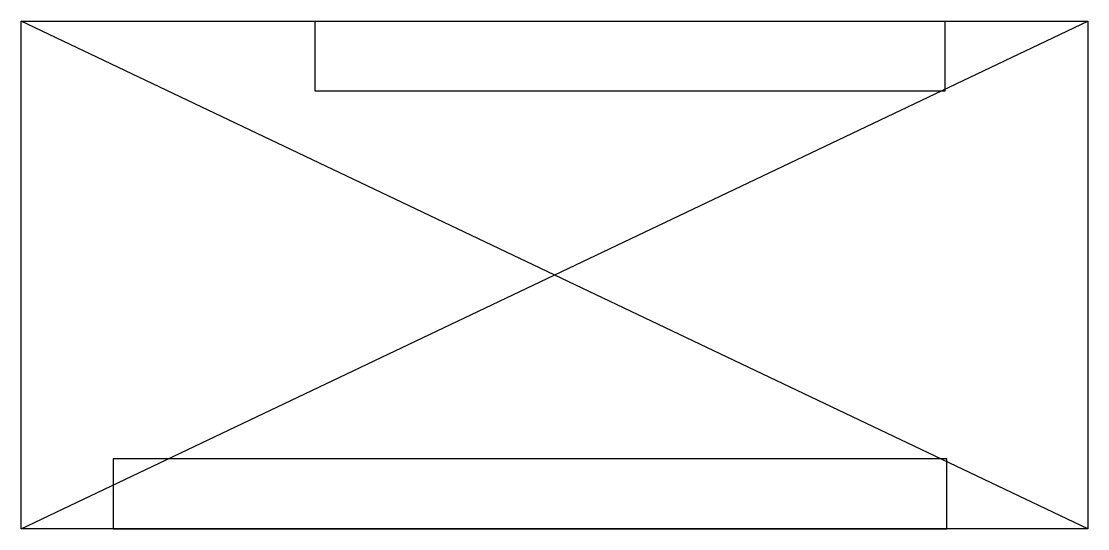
# Model space of a CAD drawing. Header units: millimetres. Extents: x -26.7 to 26.7, y -12.7 to 12.7.
import ezdxf

# ---------------------------------------------------------------- set-up
doc = ezdxf.new("R2010")
doc.units = ezdxf.units.MM
doc.layers.get('0').update_dxf_attribs({"linetype": 'CONTINUOUS'})

msp = doc.modelspace()

# ---------------------------------------------------------------- linework, layer by layer
for p, q in [((26.67, -12.7), (-26.67, 12.7)), ((-26.67, -12.7), (26.67, 12.7))]:
    msp.add_line(p, q)
for points in [[(26.67, -12.7), (-26.67, -12.7), (-26.67, 12.7), (26.67, 12.7)], [(-11.97, 12.7), (19.53, 12.7), (19.53, 9.2), (-11.97, 9.2)], [(-22.07, -12.7), (19.63, -12.7), (19.63, -9.2), (-22.07, -9.2)]]:
    msp.add_lwpolyline(points, close=True)

doc.saveas('drawing.dxf')
